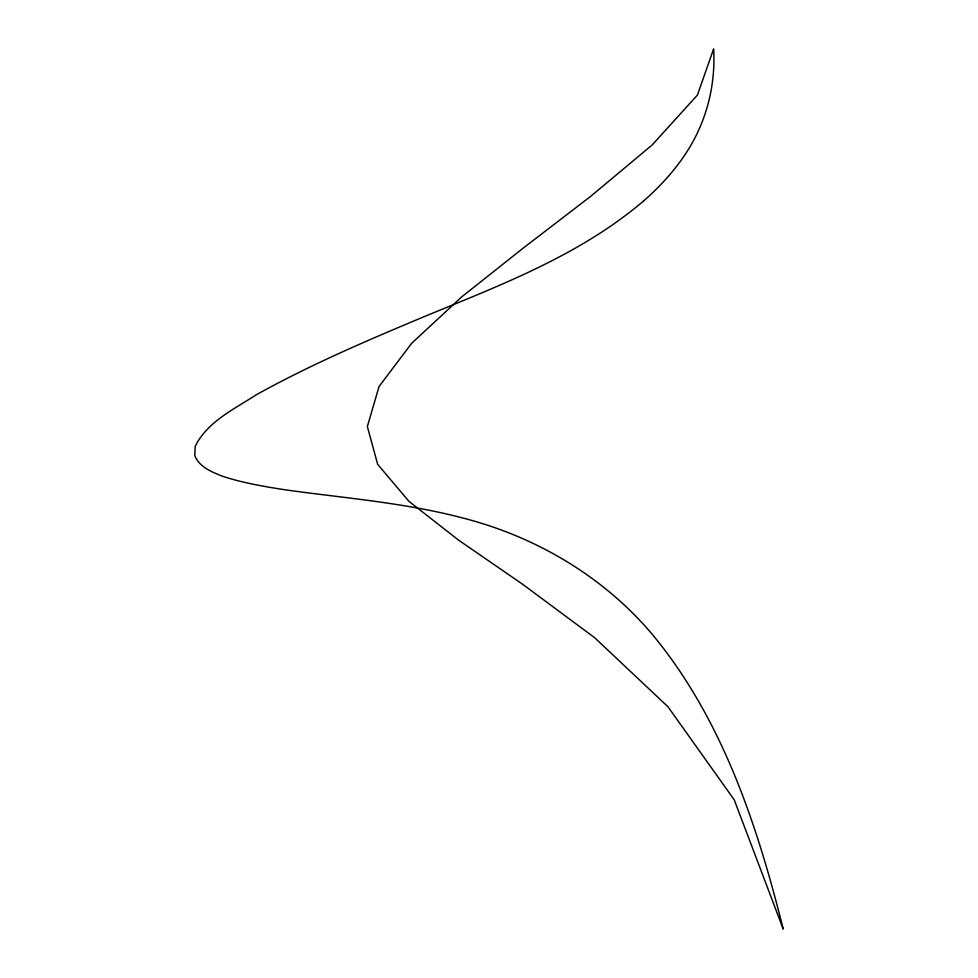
<?xml version="1.0" encoding="UTF-8"?>
<svg xmlns="http://www.w3.org/2000/svg" width="978" height="978" viewBox="0 0 978 978"><rect width="100%" height="100%" fill="white"/><g stroke="black" fill="none" stroke-linecap="round" stroke-linejoin="round"><path stroke-width="1.47" d="M643.695 200.869C581.164 254.268 503.364 284.072 428.242 314.965C369.928 339.305 311.579 364.036 256.285 394.794C234.194 409.171 207.385 421.616 195.184 446.371L194.781 455.577C199.414 467.276 211.92 471.983 222.715 476.335C242.911 482.912 263.889 486.506 284.83 489.758C344.329 498.132 404.586 502.619 462.863 518.022C535.956 536.69 603.597 576.617 652.412 634.514C722.106 718.634 757.143 824.637 783.219 929.1L734.246 799.857L667.986 706.788L594.661 637.717L522.619 584.245L458.853 540.321L409.073 501.469L377.667 464.354L367.349 426.555L379.061 386.493L411.652 343.302L461.787 296.823L523.963 247.52L590.59 196.419L652.143 144.988L697.4 95.086L713.622 48.9C715.578 81.761 708.121 114.829 691.911 143.509A327.483 194.793 -8.2 0 1 643.695 200.869"/></g></svg>
